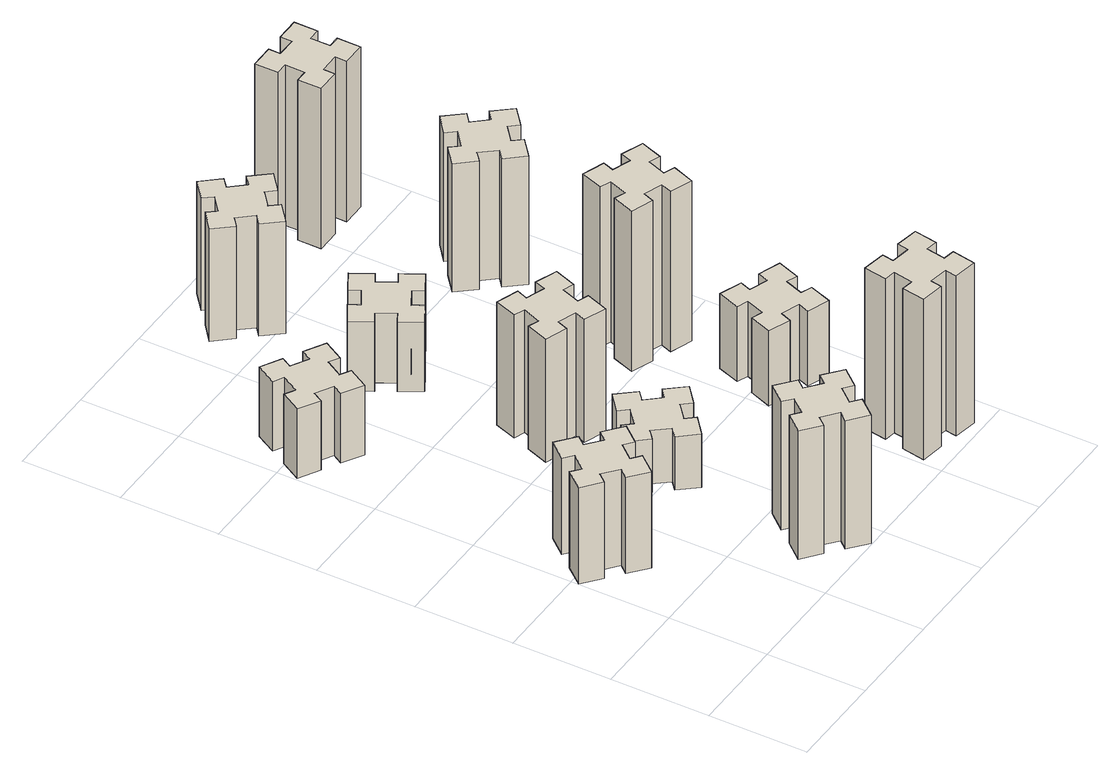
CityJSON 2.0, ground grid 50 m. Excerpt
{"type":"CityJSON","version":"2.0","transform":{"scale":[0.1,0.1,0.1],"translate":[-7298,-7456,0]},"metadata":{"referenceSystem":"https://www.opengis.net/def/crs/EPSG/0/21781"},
"CityObjects":{
"building1":{"type":"Building","attributes":{"class":"1000","function":"1000","usage":"1000","yearOfConstruction":2016,"roofType":"1000","measuredHeight":54,"storeysAboveGround":30,"storeysBelowGround":0},"geometry":[{"type":"Solid","lod":"1","boundaries":[[[[0,1,2,3,4,5,6,7,8,9,10,11,12,13,14,15,16,17,18,19]],[[17,16,20,21]],[[16,15,22,20]],[[15,14,23,22]],[[14,13,24,23]],[[13,12,25,24]],[[12,11,26,25]],[[11,10,27,26]],[[10,9,28,27]],[[9,8,29,28]],[[8,7,30,29]],[[7,6,31,30]],[[6,5,32,31]],[[5,4,33,32]],[[4,3,34,33]],[[3,2,35,34]],[[2,1,36,35]],[[1,0,37,36]],[[0,19,38,37]],[[19,18,39,38]],[[18,17,21,39]],[[24,25,26,27,28,29,30,31,32,33,34,35,36,37,38,39,21,20,22,23]]]]}]},
"building2":{"type":"Building","attributes":{"class":"1000","function":"1000","usage":"1000","yearOfConstruction":2016,"roofType":"1000","measuredHeight":72,"storeysAboveGround":30,"storeysBelowGround":0},"geometry":[{"type":"Solid","lod":"1","boundaries":[[[[40,41,42,43,44,45,46,47,48,49,50,51,52,53,54,55,56,57,58,59]],[[57,56,60,61]],[[56,55,62,60]],[[55,54,63,62]],[[54,53,64,63]],[[53,52,65,64]],[[52,51,66,65]],[[51,50,67,66]],[[50,49,68,67]],[[49,48,69,68]],[[48,47,70,69]],[[47,46,71,70]],[[46,45,72,71]],[[45,44,73,72]],[[44,43,74,73]],[[43,42,75,74]],[[42,41,76,75]],[[41,40,77,76]],[[40,59,78,77]],[[59,58,79,78]],[[58,57,61,79]],[[64,65,66,67,68,69,70,71,72,73,74,75,76,77,78,79,61,60,62,63]]]]}]},
"building3":{"type":"Building","attributes":{"class":"1000","function":"1000","usage":"1000","yearOfConstruction":2016,"roofType":"1000","measuredHeight":39,"storeysAboveGround":30,"storeysBelowGround":0},"geometry":[{"type":"Solid","lod":"1","boundaries":[[[[80,81,82,83,84,85,86,87,88,89,90,91,92,93,94,95,96,97,98,99]],[[97,96,100,101]],[[96,95,102,100]],[[95,94,103,102]],[[94,93,104,103]],[[93,92,105,104]],[[92,91,106,105]],[[91,90,107,106]],[[90,89,108,107]],[[89,88,109,108]],[[88,87,110,109]],[[87,86,111,110]],[[86,85,112,111]],[[85,84,113,112]],[[84,83,114,113]],[[83,82,115,114]],[[82,81,116,115]],[[81,80,117,116]],[[80,99,118,117]],[[99,98,119,118]],[[98,97,101,119]],[[104,105,106,107,108,109,110,111,112,113,114,115,116,117,118,119,101,100,102,103]]]]}]},
"building4":{"type":"Building","attributes":{"class":"1000","function":"1000","usage":"1000","yearOfConstruction":2016,"roofType":"1000","measuredHeight":30,"storeysAboveGround":30,"storeysBelowGround":0},"geometry":[{"type":"Solid","lod":"1","boundaries":[[[[120,121,122,123,124,125,126,127,128,129,130,131,132,133,134,135,136,137,138,139]],[[137,136,140,141]],[[136,135,142,140]],[[135,134,143,142]],[[134,133,144,143]],[[133,132,145,144]],[[132,131,146,145]],[[131,130,147,146]],[[130,129,148,147]],[[129,128,149,148]],[[128,127,150,149]],[[127,126,151,150]],[[126,125,152,151]],[[125,124,153,152]],[[124,123,154,153]],[[123,122,155,154]],[[122,121,156,155]],[[121,120,157,156]],[[120,139,158,157]],[[139,138,159,158]],[[138,137,141,159]],[[144,145,146,147,148,149,150,151,152,153,154,155,156,157,158,159,141,140,142,143]]]]}]},
"building5":{"type":"Building","attributes":{"class":"1000","function":"1000","usage":"1000","yearOfConstruction":2016,"roofType":"1000","measuredHeight":69,"storeysAboveGround":30,"storeysBelowGround":0},"geometry":[{"type":"Solid","lod":"1","boundaries":[[[[160,161,162,163,164,165,166,167,168,169,170,171,172,173,174,175,176,177,178,179]],[[177,176,180,181]],[[176,175,182,180]],[[175,174,183,182]],[[174,173,184,183]],[[173,172,185,184]],[[172,171,186,185]],[[171,170,187,186]],[[170,169,188,187]],[[169,168,189,188]],[[168,167,190,189]],[[167,166,191,190]],[[166,165,192,191]],[[165,164,193,192]],[[164,163,194,193]],[[163,162,195,194]],[[162,161,196,195]],[[161,160,197,196]],[[160,179,198,197]],[[179,178,199,198]],[[178,177,181,199]],[[184,185,186,187,188,189,190,191,192,193,194,195,196,197,198,199,181,180,182,183]]]]}]},
"building6":{"type":"Building","attributes":{"class":"1000","function":"1000","usage":"1000","yearOfConstruction":2016,"roofType":"1000","measuredHeight":39,"storeysAboveGround":30,"storeysBelowGround":0},"geometry":[{"type":"Solid","lod":"1","boundaries":[[[[200,201,202,203,204,205,206,207,208,209,210,211,212,213,214,215,216,217,218,219]],[[217,216,220,221]],[[216,215,222,220]],[[215,214,223,222]],[[214,213,224,223]],[[213,212,225,224]],[[212,211,226,225]],[[211,210,227,226]],[[210,209,228,227]],[[209,208,229,228]],[[208,207,230,229]],[[207,206,231,230]],[[206,205,232,231]],[[205,204,233,232]],[[204,203,234,233]],[[203,202,235,234]],[[202,201,236,235]],[[201,200,237,236]],[[200,219,238,237]],[[219,218,239,238]],[[218,217,221,239]],[[224,225,226,227,228,229,230,231,232,233,234,235,236,237,238,239,221,220,222,223]]]]}]},
"building7":{"type":"Building","attributes":{"class":"1000","function":"1000","usage":"1000","yearOfConstruction":2016,"roofType":"1000","measuredHeight":90,"storeysAboveGround":30,"storeysBelowGround":0},"geometry":[{"type":"Solid","lod":"1","boundaries":[[[[240,241,242,243,244,245,246,247,248,249,250,251,252,253,254,255,256,257,258,259]],[[257,256,260,261]],[[256,255,262,260]],[[255,254,263,262]],[[254,253,264,263]],[[253,252,265,264]],[[252,251,266,265]],[[251,250,267,266]],[[250,249,268,267]],[[249,248,269,268]],[[248,247,270,269]],[[247,246,271,270]],[[246,245,272,271]],[[245,244,273,272]],[[244,243,274,273]],[[243,242,275,274]],[[242,241,276,275]],[[241,240,277,276]],[[240,259,278,277]],[[259,258,279,278]],[[258,257,261,279]],[[264,265,266,267,268,269,270,271,272,273,274,275,276,277,278,279,261,260,262,263]]]]}]},
"building8":{"type":"Building","attributes":{"class":"1000","function":"1000","usage":"1000","yearOfConstruction":2016,"roofType":"1000","measuredHeight":63,"storeysAboveGround":30,"storeysBelowGround":0},"geometry":[{"type":"Solid","lod":"1","boundaries":[[[[280,281,282,283,284,285,286,287,288,289,290,291,292,293,294,295,296,297,298,299]],[[297,296,300,301]],[[296,295,302,300]],[[295,294,303,302]],[[294,293,304,303]],[[293,292,305,304]],[[292,291,306,305]],[[291,290,307,306]],[[290,289,308,307]],[[289,288,309,308]],[[288,287,310,309]],[[287,286,311,310]],[[286,285,312,311]],[[285,284,313,312]],[[284,283,314,313]],[[283,282,315,314]],[[282,281,316,315]],[[281,280,317,316]],[[280,299,318,317]],[[299,298,319,318]],[[298,297,301,319]],[[304,305,306,307,308,309,310,311,312,313,314,315,316,317,318,319,301,300,302,303]]]]}]},
"building9":{"type":"Building","attributes":{"class":"1000","function":"1000","usage":"1000","yearOfConstruction":2016,"roofType":"1000","measuredHeight":42,"storeysAboveGround":30,"storeysBelowGround":0},"geometry":[{"type":"Solid","lod":"1","boundaries":[[[[320,321,322,323,324,325,326,327,328,329,330,331,332,333,334,335,336,337,338,339]],[[337,336,340,341]],[[336,335,342,340]],[[335,334,343,342]],[[334,333,344,343]],[[333,332,345,344]],[[332,331,346,345]],[[331,330,347,346]],[[330,329,348,347]],[[329,328,349,348]],[[328,327,350,349]],[[327,326,351,350]],[[326,325,352,351]],[[325,324,353,352]],[[324,323,354,353]],[[323,322,355,354]],[[322,321,356,355]],[[321,320,357,356]],[[320,339,358,357]],[[339,338,359,358]],[[338,337,341,359]],[[344,345,346,347,348,349,350,351,352,353,354,355,356,357,358,359,341,340,342,343]]]]}]},
"building10":{"type":"Building","attributes":{"class":"1000","function":"1000","usage":"1000","yearOfConstruction":2016,"roofType":"1000","measuredHeight":90,"storeysAboveGround":30,"storeysBelowGround":0},"geometry":[{"type":"Solid","lod":"1","boundaries":[[[[360,361,362,363,364,365,366,367,368,369,370,371,372,373,374,375,376,377,378,379]],[[377,376,380,381]],[[376,375,382,380]],[[375,374,383,382]],[[374,373,384,383]],[[373,372,385,384]],[[372,371,386,385]],[[371,370,387,386]],[[370,369,388,387]],[[369,368,389,388]],[[368,367,390,389]],[[367,366,391,390]],[[366,365,392,391]],[[365,364,393,392]],[[364,363,394,393]],[[363,362,395,394]],[[362,361,396,395]],[[361,360,397,396]],[[360,379,398,397]],[[379,378,399,398]],[[378,377,381,399]],[[384,385,386,387,388,389,390,391,392,393,394,395,396,397,398,399,381,380,382,383]]]]}]},
"building11":{"type":"Building","attributes":{"class":"1000","function":"1000","usage":"1000","yearOfConstruction":2016,"roofType":"1000","measuredHeight":72,"storeysAboveGround":30,"storeysBelowGround":0},"geometry":[{"type":"Solid","lod":"1","boundaries":[[[[400,401,402,403,404,405,406,407,408,409,410,411,412,413,414,415,416,417,418,419]],[[417,416,420,421]],[[416,415,422,420]],[[415,414,423,422]],[[414,413,424,423]],[[413,412,425,424]],[[412,411,426,425]],[[411,410,427,426]],[[410,409,428,427]],[[409,408,429,428]],[[408,407,430,429]],[[407,406,431,430]],[[406,405,432,431]],[[405,404,433,432]],[[404,403,434,433]],[[403,402,435,434]],[[402,401,436,435]],[[401,400,437,436]],[[400,419,438,437]],[[419,418,439,438]],[[418,417,421,439]],[[424,425,426,427,428,429,430,431,432,433,434,435,436,437,438,439,421,420,422,423]]]]}]},
"building12":{"type":"Building","attributes":{"class":"1000","function":"1000","usage":"1000","yearOfConstruction":2016,"roofType":"1000","measuredHeight":90,"storeysAboveGround":30,"storeysBelowGround":0},"geometry":[{"type":"Solid","lod":"1","boundaries":[[[[440,441,442,443,444,445,446,447,448,449,450,451,452,453,454,455,456,457,458,459]],[[457,456,460,461]],[[456,455,462,460]],[[455,454,463,462]],[[454,453,464,463]],[[453,452,465,464]],[[452,451,466,465]],[[451,450,467,466]],[[450,449,468,467]],[[449,448,469,468]],[[448,447,470,469]],[[447,446,471,470]],[[446,445,472,471]],[[445,444,473,472]],[[444,443,474,473]],[[443,442,475,474]],[[442,441,476,475]],[[441,440,477,476]],[[440,459,478,477]],[[459,458,479,478]],[[458,457,461,479]],[[464,465,466,467,468,469,470,471,472,473,474,475,476,477,478,479,461,460,462,463]]]]}]}
},
"vertices":[
[136,933,0],[213,869,0],[174,823,0],[266,746,0],[343,838,0],[297,876,0],[362,953,0],[408,914,0],[485,1006,0],[393,1083,0],[354,1037,0],[278,1102,0],[316,1148,0],[224,1225,0],[147,1133,0],[193,1094,0],[129,1018,0],[83,1056,0],[6,964,0],[98,887,0],[129,1018,540],[83,1056,540],[193,1094,540],[147,1133,540],[224,1225,540],[316,1148,540],[278,1102,540],[354,1037,540],[393,1083,540],[485,1006,540],[408,914,540],[362,953,540],[297,876,540],[343,838,540],[266,746,540],[174,823,540],[213,869,540],[136,933,540],[98,887,540],[6,964,540],
[776,193,0],[853,129,0],[814,83,0],[906,6,0],[983,98,0],[937,136,0],[1002,213,0],[1048,174,0],[1125,266,0],[1033,343,0],[994,297,0],[918,362,0],[956,408,0],[864,485,0],[787,393,0],[833,354,0],[769,278,0],[723,316,0],[646,224,0],[738,147,0],[769,278,720],[723,316,720],[833,354,720],[787,393,720],[864,485,720],[956,408,720],[918,362,720],[994,297,720],[1033,343,720],[1125,266,720],[1048,174,720],[1002,213,720],[937,136,720],[983,98,720],[906,6,720],[814,83,720],[853,129,720],[776,193,720],[738,147,720],[646,224,720],
[316,2367,0],[366,2454,0],[418,2424,0],[478,2528,0],[374,2588,0],[344,2536,0],[257,2586,0],[287,2638,0],[183,2698,0],[123,2594,0],[175,2564,0],[125,2477,0],[73,2507,0],[13,2403,0],[117,2343,0],[147,2395,0],[234,2345,0],[204,2293,0],[308,2233,0],[368,2337,0],[234,2345,390],[204,2293,390],[147,2395,390],[117,2343,390],[13,2403,390],[73,2507,390],[125,2477,390],[175,2564,390],[123,2594,390],[183,2698,390],[287,2638,390],[257,2586,390],[344,2536,390],[374,2588,390],[478,2528,390],[418,2424,390],[366,2454,390],[316,2367,390],[368,2337,390],[308,2233,390],
[918,969,0],[994,1033,0],[1033,987,0],[1125,1064,0],[1048,1156,0],[1002,1118,0],[937,1194,0],[983,1233,0],[906,1325,0],[814,1248,0],[853,1202,0],[776,1137,0],[738,1183,0],[646,1106,0],[723,1014,0],[769,1053,0],[833,976,0],[787,938,0],[864,846,0],[956,923,0],[833,976,300],[787,938,300],[769,1053,300],[723,1014,300],[646,1106,300],[738,1183,300],[776,1137,300],[853,1202,300],[814,1248,300],[906,1325,300],[983,1233,300],[937,1194,300],[1002,1118,300],[1048,1156,300],[1125,1064,300],[1033,987,300],[994,1033,300],[918,969,300],[956,923,300],[864,846,300],
[972,1541,0],[1006,1635,0],[1062,1614,0],[1103,1727,0],[990,1768,0],[970,1712,0],[876,1746,0],[897,1802,0],[784,1843,0],[743,1730,0],[799,1710,0],[765,1616,0],[709,1637,0],[667,1524,0],[780,1483,0],[801,1539,0],[895,1505,0],[874,1449,0],[987,1407,0],[1028,1520,0],[895,1505,690],[874,1449,690],[801,1539,690],[780,1483,690],[667,1524,690],[709,1637,690],[765,1616,690],[799,1710,690],[743,1730,690],[784,1843,690],[897,1802,690],[876,1746,690],[970,1712,690],[990,1768,690],[1103,1727,690],[1062,1614,690],[1006,1635,690],[972,1541,690],[1028,1520,690],[987,1407,690],
[897,2345,0],[984,2395,0],[1014,2343,0],[1118,2403,0],[1058,2507,0],[1006,2477,0],[956,2564,0],[1008,2594,0],[948,2698,0],[844,2638,0],[874,2586,0],[787,2536,0],[757,2588,0],[653,2528,0],[713,2424,0],[765,2454,0],[815,2367,0],[763,2337,0],[823,2233,0],[927,2293,0],[815,2367,390],[763,2337,390],[765,2454,390],[713,2424,390],[653,2528,390],[757,2588,390],[787,2536,390],[874,2586,390],[844,2638,390],[948,2698,390],[1008,2594,390],[956,2564,390],[1006,2477,390],[1058,2507,390],[1118,2403,390],[1014,2343,390],[984,2395,390],[897,2345,390],[927,2293,390],[823,2233,390],
[1794,345,0],[1695,362,0],[1706,421,0],[1587,442,0],[1567,324,0],[1626,314,0],[1608,215,0],[1549,226,0],[1528,107,0],[1647,87,0],[1657,146,0],[1755,128,0],[1745,69,0],[1863,48,0],[1884,167,0],[1825,177,0],[1842,275,0],[1901,265,0],[1922,383,0],[1804,404,0],[1842,275,900],[1901,265,900],[1825,177,900],[1884,167,900],[1863,48,900],[1745,69,900],[1755,128,900],[1657,146,900],[1647,87,900],[1528,107,900],[1549,226,900],[1608,215,900],[1626,314,900],[1567,324,900],[1587,442,900],[1706,421,900],[1695,362,900],[1794,345,900],[1804,404,900],[1922,383,900],
[1002,3238,0],[937,3314,0],[983,3353,0],[906,3445,0],[814,3368,0],[853,3322,0],[776,3257,0],[738,3303,0],[646,3226,0],[723,3134,0],[769,3173,0],[833,3096,0],[787,3058,0],[864,2966,0],[956,3043,0],[918,3089,0],[994,3153,0],[1033,3107,0],[1125,3184,0],[1048,3276,0],[994,3153,630],[1033,3107,630],[918,3089,630],[956,3043,630],[864,2966,630],[787,3058,630],[833,3096,630],[769,3173,630],[723,3134,630],[646,3226,630],[738,3303,630],[776,3257,630],[853,3322,630],[814,3368,630],[906,3445,630],[983,3353,630],[937,3314,630],[1002,3238,630],[1048,3276,630],[1125,3184,630],
[1641,899,0],[1735,865,0],[1714,809,0],[1827,767,0],[1868,880,0],[1812,901,0],[1846,995,0],[1902,974,0],[1943,1087,0],[1830,1128,0],[1810,1072,0],[1716,1106,0],[1737,1162,0],[1624,1203,0],[1583,1090,0],[1639,1070,0],[1605,976,0],[1549,997,0],[1507,884,0],[1620,843,0],[1605,976,420],[1549,997,420],[1639,1070,420],[1583,1090,420],[1624,1203,420],[1737,1162,420],[1716,1106,420],[1810,1072,420],[1830,1128,420],[1943,1087,420],[1902,974,420],[1846,995,420],[1812,901,420],[1868,880,420],[1827,767,420],[1714,809,420],[1735,865,420],[1641,899,420],[1620,843,420],[1507,884,420],
[1710,1712,0],[1616,1746,0],[1637,1802,0],[1524,1843,0],[1483,1730,0],[1539,1710,0],[1505,1616,0],[1449,1637,0],[1407,1524,0],[1520,1483,0],[1541,1539,0],[1635,1505,0],[1614,1449,0],[1727,1407,0],[1768,1520,0],[1712,1541,0],[1746,1635,0],[1802,1614,0],[1843,1727,0],[1730,1768,0],[1746,1635,900],[1802,1614,900],[1712,1541,900],[1768,1520,900],[1727,1407,900],[1614,1449,900],[1635,1505,900],[1541,1539,900],[1520,1483,900],[1407,1524,900],[1449,1637,900],[1505,1616,900],[1539,1710,900],[1483,1730,900],[1524,1843,900],[1637,1802,900],[1616,1746,900],[1710,1712,900],[1730,1768,900],[1843,1727,900],
[1609,2433,0],[1673,2356,0],[1627,2318,0],[1704,2226,0],[1796,2303,0],[1758,2349,0],[1834,2413,0],[1873,2367,0],[1965,2444,0],[1888,2536,0],[1842,2498,0],[1777,2574,0],[1823,2613,0],[1746,2705,0],[1654,2628,0],[1693,2582,0],[1616,2517,0],[1578,2563,0],[1486,2486,0],[1563,2394,0],[1616,2517,720],[1578,2563,720],[1693,2582,720],[1654,2628,720],[1746,2705,720],[1823,2613,720],[1777,2574,720],[1842,2498,720],[1888,2536,720],[1965,2444,720],[1873,2367,720],[1834,2413,720],[1758,2349,720],[1796,2303,720],[1704,2226,720],[1627,2318,720],[1673,2356,720],[1609,2433,720],[1563,2394,720],[1486,2486,720],
[1575,3195,0],[1675,3195,0],[1675,3135,0],[1795,3135,0],[1795,3255,0],[1735,3255,0],[1735,3355,0],[1795,3355,0],[1795,3475,0],[1675,3475,0],[1675,3415,0],[1575,3415,0],[1575,3475,0],[1455,3475,0],[1455,3355,0],[1515,3355,0],[1515,3255,0],[1455,3255,0],[1455,3135,0],[1575,3135,0],[1515,3255,900],[1455,3255,900],[1515,3355,900],[1455,3355,900],[1455,3475,900],[1575,3475,900],[1575,3415,900],[1675,3415,900],[1675,3475,900],[1795,3475,900],[1795,3355,900],[1735,3355,900],[1735,3255,900],[1795,3255,900],[1795,3135,900],[1675,3135,900],[1675,3195,900],[1575,3195,900],[1575,3135,900],[1455,3135,900]
]}
